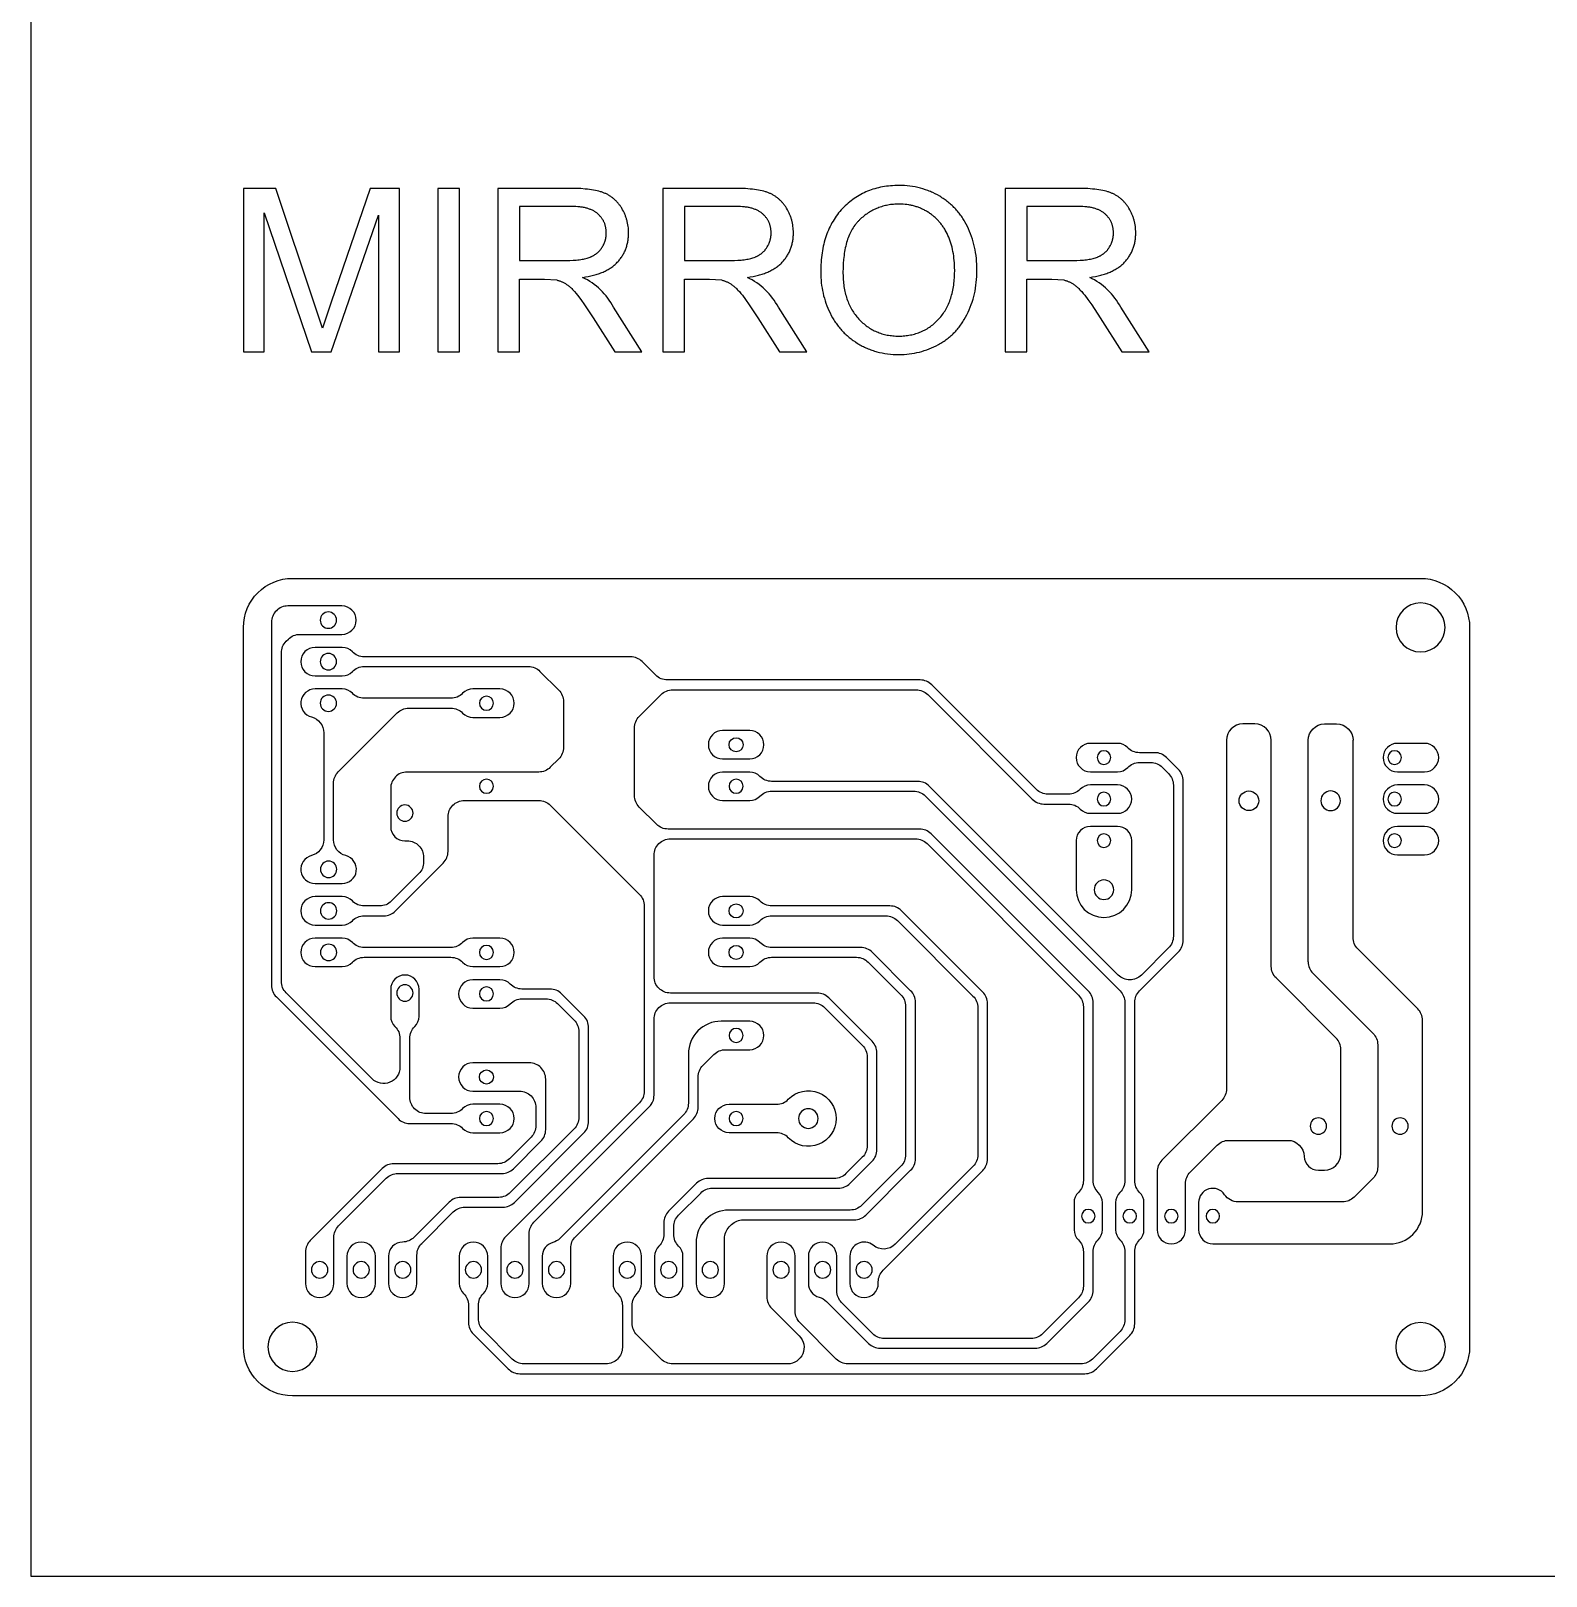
# Model space of a CAD drawing. Extents: x -88 to 248, y 207 to 396.
# Drawn here: x -88 to 4.7, y 207 to 301.5 of the extents above; entities that cross this region are included whole.
import ezdxf

# ---------------------------------------------------------------- set-up
doc = ezdxf.new("R2010")
doc.units = 0
for name, color, linetype in [('DEFAULT', 7, 'CONTINUOUS'), ('PCB$HOLES', 12, 'CONTINUOUS'), ('PCB$TRACES', 41, 'CONTINUOUS')]:
    doc.layers.add(name, color=color, linetype=linetype)

msp = doc.modelspace()

# ---------------------------------------------------------------- linework, layer by layer
at = {"layer": 'DEFAULT'}
for points in [[(-88, 207), (248, 207), (248, 396), (-88, 396)], [(-39.69, 286.743), (-39.688, 286.579), (-39.681, 286.416), (-39.67, 286.255), (-39.654, 286.094), (-39.634, 285.934), (-39.609, 285.776), (-39.58, 285.618), (-39.547, 285.462), (-39.509, 285.306), (-39.466, 285.152), (-39.419, 284.999), (-39.368, 284.846), (-39.312, 284.695), (-39.251, 284.545), (-39.187, 284.396), (-39.117, 284.248), (-39.044, 284.103), (-38.966, 283.961), (-38.925, 283.892), (-38.884, 283.824), (-38.841, 283.756), (-38.797, 283.69), (-38.753, 283.624), (-38.707, 283.56), (-38.66, 283.496), (-38.612, 283.434), (-38.563, 283.372), (-38.513, 283.312), (-38.462, 283.252), (-38.41, 283.193), (-38.357, 283.136), (-38.303, 283.079), (-38.247, 283.023), (-38.191, 282.969), (-38.134, 282.915), (-38.075, 282.862), (-38.016, 282.81), (-37.955, 282.759), (-37.894, 282.709), (-37.831, 282.66), (-37.768, 282.613), (-37.703, 282.566), (-37.57, 282.475), (-37.434, 282.387), (-37.364, 282.345), (-37.293, 282.305), (-37.223, 282.266), (-37.151, 282.228), (-37.079, 282.191), (-37.006, 282.156), (-36.933, 282.122), (-36.859, 282.089), (-36.785, 282.058), (-36.71, 282.028), (-36.634, 281.999), (-36.558, 281.972), (-36.481, 281.946), (-36.404, 281.921), (-36.326, 281.898), (-36.247, 281.876), (-36.168, 281.855), (-36.089, 281.836), (-35.927, 281.802), (-35.764, 281.772), (-35.598, 281.748), (-35.43, 281.73), (-35.259, 281.716), (-35.087, 281.708), (-34.911, 281.706), (-34.749, 281.708), (-34.589, 281.715), (-34.429, 281.727), (-34.271, 281.744), (-34.115, 281.766), (-33.96, 281.792), (-33.806, 281.824), (-33.654, 281.86), (-33.503, 281.901), (-33.353, 281.947), (-33.205, 281.997), (-33.058, 282.053), (-32.913, 282.113), (-32.769, 282.178), (-32.626, 282.248), (-32.485, 282.323), (-32.415, 282.362), (-32.346, 282.402), (-32.278, 282.443), (-32.211, 282.486), (-32.146, 282.53), (-32.081, 282.574), (-32.017, 282.62), (-31.954, 282.667), (-31.892, 282.716), (-31.832, 282.765), (-31.772, 282.816), (-31.713, 282.867), (-31.655, 282.92), (-31.598, 282.974), (-31.543, 283.029), (-31.488, 283.085), (-31.434, 283.143), (-31.381, 283.201), (-31.329, 283.261), (-31.278, 283.321), (-31.229, 283.383), (-31.18, 283.446), (-31.132, 283.511), (-31.085, 283.576), (-31.039, 283.642), (-30.994, 283.71), (-30.951, 283.779), (-30.908, 283.848), (-30.825, 283.992), (-30.746, 284.139), (-30.672, 284.29), (-30.603, 284.444), (-30.538, 284.6), (-30.478, 284.759), (-30.423, 284.92), (-30.373, 285.084), (-30.327, 285.25), (-30.286, 285.419), (-30.25, 285.59), (-30.219, 285.764), (-30.193, 285.94), (-30.171, 286.119), (-30.154, 286.3), (-30.143, 286.484), (-30.135, 286.67), (-30.133, 286.859), (-30.135, 287.045), (-30.142, 287.229), (-30.153, 287.41), (-30.169, 287.589), (-30.19, 287.765), (-30.215, 287.939), (-30.244, 288.111), (-30.279, 288.28), (-30.317, 288.446), (-30.361, 288.61), (-30.408, 288.771), (-30.461, 288.93), (-30.518, 289.087), (-30.579, 289.241), (-30.645, 289.392), (-30.716, 289.541), (-30.791, 289.687), (-30.87, 289.829), (-30.911, 289.898), (-30.953, 289.967), (-30.996, 290.034), (-31.04, 290.1), (-31.085, 290.165), (-31.132, 290.23), (-31.179, 290.293), (-31.227, 290.355), (-31.276, 290.416), (-31.327, 290.476), (-31.378, 290.536), (-31.431, 290.594), (-31.484, 290.651), (-31.539, 290.707), (-31.594, 290.762), (-31.651, 290.816), (-31.708, 290.869), (-31.767, 290.921), (-31.826, 290.972), (-31.887, 291.022), (-31.949, 291.071), (-32.012, 291.119), (-32.075, 291.166), (-32.14, 291.212), (-32.206, 291.257), (-32.273, 291.301), (-32.341, 291.343), (-32.41, 291.385), (-32.55, 291.465), (-32.692, 291.54), (-32.836, 291.61), (-32.909, 291.643), (-32.982, 291.675), (-33.056, 291.705), (-33.131, 291.734), (-33.281, 291.788), (-33.434, 291.837), (-33.589, 291.881), (-33.746, 291.92), (-33.905, 291.954), (-34.066, 291.982), (-34.23, 292.005), (-34.395, 292.023), (-34.563, 292.036), (-34.733, 292.044), (-34.905, 292.047), (-35.036, 292.045), (-35.166, 292.041), (-35.294, 292.034), (-35.421, 292.025), (-35.546, 292.012), (-35.67, 291.997), (-35.792, 291.979), (-35.913, 291.959), (-36.032, 291.935), (-36.149, 291.909), (-36.266, 291.88), (-36.38, 291.849), (-36.493, 291.814), (-36.605, 291.777), (-36.715, 291.737), (-36.823, 291.695), (-36.93, 291.649), (-37.036, 291.601), (-37.14, 291.55), (-37.242, 291.497), (-37.343, 291.44), (-37.443, 291.381), (-37.541, 291.319), (-37.637, 291.255), (-37.732, 291.187), (-37.825, 291.117), (-37.917, 291.044), (-38.008, 290.969), (-38.096, 290.89), (-38.184, 290.809), (-38.27, 290.726), (-38.354, 290.639), (-38.436, 290.55), (-38.516, 290.459), (-38.593, 290.365), (-38.667, 290.27), (-38.739, 290.173), (-38.808, 290.073), (-38.874, 289.971), (-38.938, 289.868), (-39, 289.762), (-39.058, 289.654), (-39.114, 289.543), (-39.168, 289.431), (-39.219, 289.317), (-39.267, 289.2), (-39.313, 289.082), (-39.356, 288.961), (-39.396, 288.838), (-39.434, 288.713), (-39.469, 288.586), (-39.502, 288.457), (-39.532, 288.326), (-39.559, 288.193), (-39.584, 288.057), (-39.606, 287.92), (-39.626, 287.78), (-39.643, 287.638), (-39.657, 287.494), (-39.669, 287.348), (-39.678, 287.2), (-39.685, 287.05)], [(-70.644, 284.794), (-73.01, 291.869), (-75, 291.869), (-75, 281.876), (-73.725, 281.876), (-73.725, 290.383), (-70.835, 281.876), (-69.642, 281.876), (-66.738, 290.24), (-66.738, 281.876), (-65.464, 281.876), (-65.464, 291.869), (-67.243, 291.869), (-69.635, 284.916), (-70.167, 283.314)], [(-63.105, 281.876), (-61.783, 281.876), (-61.783, 291.869), (-63.105, 291.869)], [(-55.266, 287.459), (-55.045, 287.462), (-54.837, 287.471), (-54.641, 287.485), (-54.548, 287.495), (-54.458, 287.506), (-54.371, 287.518), (-54.287, 287.532), (-54.206, 287.548), (-54.128, 287.564), (-54.054, 287.583), (-53.982, 287.602), (-53.913, 287.624), (-53.848, 287.646), (-53.785, 287.671), (-53.754, 287.684), (-53.724, 287.697), (-53.694, 287.71), (-53.665, 287.725), (-53.636, 287.739), (-53.608, 287.754), (-53.58, 287.77), (-53.552, 287.786), (-53.526, 287.802), (-53.499, 287.819), (-53.473, 287.836), (-53.448, 287.853), (-53.423, 287.872), (-53.398, 287.89), (-53.374, 287.909), (-53.35, 287.928), (-53.327, 287.948), (-53.305, 287.969), (-53.283, 287.989), (-53.261, 288.01), (-53.24, 288.032), (-53.219, 288.054), (-53.199, 288.077), (-53.179, 288.1), (-53.16, 288.123), (-53.141, 288.147), (-53.123, 288.171), (-53.105, 288.196), (-53.088, 288.221), (-53.071, 288.246), (-53.039, 288.298), (-53.009, 288.35), (-52.994, 288.377), (-52.981, 288.403), (-52.967, 288.43), (-52.955, 288.457), (-52.942, 288.484), (-52.931, 288.511), (-52.92, 288.538), (-52.909, 288.566), (-52.899, 288.593), (-52.889, 288.621), (-52.88, 288.649), (-52.872, 288.677), (-52.863, 288.705), (-52.856, 288.733), (-52.849, 288.761), (-52.842, 288.79), (-52.836, 288.818), (-52.831, 288.847), (-52.826, 288.876), (-52.822, 288.905), (-52.818, 288.934), (-52.814, 288.964), (-52.812, 288.993), (-52.809, 289.023), (-52.807, 289.053), (-52.806, 289.082), (-52.805, 289.143), (-52.806, 289.187), (-52.807, 289.23), (-52.81, 289.273), (-52.813, 289.316), (-52.818, 289.358), (-52.823, 289.4), (-52.83, 289.441), (-52.837, 289.481), (-52.846, 289.521), (-52.855, 289.561), (-52.866, 289.6), (-52.877, 289.639), (-52.89, 289.677), (-52.904, 289.715), (-52.918, 289.752), (-52.934, 289.789), (-52.95, 289.825), (-52.968, 289.86), (-52.986, 289.896), (-53.006, 289.93), (-53.027, 289.965), (-53.048, 289.998), (-53.071, 290.031), (-53.095, 290.064), (-53.119, 290.096), (-53.145, 290.128), (-53.171, 290.159), (-53.199, 290.19), (-53.228, 290.22), (-53.257, 290.25), (-53.288, 290.28), (-53.32, 290.308), (-53.352, 290.336), (-53.386, 290.364), (-53.421, 290.39), (-53.458, 290.415), (-53.495, 290.44), (-53.534, 290.464), (-53.573, 290.486), (-53.614, 290.508), (-53.656, 290.529), (-53.7, 290.549), (-53.744, 290.568), (-53.79, 290.587), (-53.836, 290.604), (-53.884, 290.621), (-53.933, 290.636), (-53.983, 290.651), (-54.035, 290.665), (-54.087, 290.678), (-54.141, 290.69), (-54.196, 290.701), (-54.252, 290.711), (-54.309, 290.72), (-54.368, 290.729), (-54.427, 290.736), (-54.55, 290.749), (-54.677, 290.758), (-54.809, 290.763), (-54.945, 290.765), (-58.108, 290.765), (-58.108, 287.459)], [(-45.184, 287.459), (-44.964, 287.462), (-44.755, 287.471), (-44.56, 287.485), (-44.466, 287.495), (-44.376, 287.506), (-44.289, 287.518), (-44.205, 287.532), (-44.124, 287.548), (-44.047, 287.564), (-43.972, 287.583), (-43.9, 287.602), (-43.832, 287.624), (-43.766, 287.646), (-43.703, 287.671), (-43.672, 287.684), (-43.642, 287.697), (-43.612, 287.71), (-43.583, 287.725), (-43.554, 287.739), (-43.526, 287.754), (-43.498, 287.77), (-43.471, 287.786), (-43.444, 287.802), (-43.417, 287.819), (-43.391, 287.836), (-43.366, 287.853), (-43.341, 287.872), (-43.316, 287.89), (-43.292, 287.909), (-43.269, 287.928), (-43.246, 287.948), (-43.223, 287.969), (-43.201, 287.989), (-43.179, 288.01), (-43.158, 288.032), (-43.137, 288.054), (-43.117, 288.077), (-43.097, 288.1), (-43.078, 288.123), (-43.059, 288.147), (-43.041, 288.171), (-43.023, 288.196), (-43.006, 288.221), (-42.989, 288.246), (-42.957, 288.298), (-42.927, 288.35), (-42.913, 288.377), (-42.899, 288.403), (-42.886, 288.43), (-42.873, 288.457), (-42.861, 288.484), (-42.849, 288.511), (-42.838, 288.538), (-42.827, 288.566), (-42.817, 288.593), (-42.807, 288.621), (-42.798, 288.649), (-42.79, 288.677), (-42.782, 288.705), (-42.774, 288.733), (-42.767, 288.761), (-42.761, 288.79), (-42.755, 288.818), (-42.749, 288.847), (-42.744, 288.876), (-42.74, 288.905), (-42.736, 288.934), (-42.733, 288.964), (-42.73, 288.993), (-42.727, 289.023), (-42.726, 289.053), (-42.724, 289.082), (-42.723, 289.143), (-42.724, 289.187), (-42.725, 289.23), (-42.728, 289.273), (-42.731, 289.316), (-42.736, 289.358), (-42.741, 289.4), (-42.748, 289.441), (-42.755, 289.481), (-42.764, 289.521), (-42.774, 289.561), (-42.784, 289.6), (-42.796, 289.639), (-42.808, 289.677), (-42.822, 289.715), (-42.836, 289.752), (-42.852, 289.789), (-42.868, 289.825), (-42.886, 289.86), (-42.905, 289.896), (-42.924, 289.93), (-42.945, 289.965), (-42.966, 289.998), (-42.989, 290.031), (-43.013, 290.064), (-43.037, 290.096), (-43.063, 290.128), (-43.09, 290.159), (-43.117, 290.19), (-43.146, 290.22), (-43.176, 290.25), (-43.206, 290.28), (-43.238, 290.308), (-43.271, 290.336), (-43.305, 290.364), (-43.34, 290.39), (-43.376, 290.415), (-43.413, 290.44), (-43.452, 290.464), (-43.492, 290.486), (-43.533, 290.508), (-43.575, 290.529), (-43.618, 290.549), (-43.662, 290.568), (-43.708, 290.587), (-43.754, 290.604), (-43.802, 290.621), (-43.851, 290.636), (-43.902, 290.651), (-43.953, 290.665), (-44.006, 290.678), (-44.059, 290.69), (-44.114, 290.701), (-44.17, 290.711), (-44.227, 290.72), (-44.286, 290.729), (-44.345, 290.736), (-44.468, 290.749), (-44.595, 290.758), (-44.727, 290.763), (-44.864, 290.765), (-48.027, 290.765), (-48.027, 287.459)], [(-38.327, 286.723), (-38.323, 286.5), (-38.318, 286.391), (-38.311, 286.283), (-38.303, 286.177), (-38.292, 286.072), (-38.28, 285.969), (-38.266, 285.867), (-38.25, 285.767), (-38.232, 285.669), (-38.212, 285.571), (-38.19, 285.476), (-38.166, 285.382), (-38.141, 285.289), (-38.113, 285.198), (-38.084, 285.108), (-38.052, 285.02), (-38.019, 284.933), (-37.984, 284.848), (-37.947, 284.764), (-37.908, 284.682), (-37.867, 284.601), (-37.825, 284.522), (-37.78, 284.445), (-37.734, 284.368), (-37.685, 284.294), (-37.635, 284.22), (-37.583, 284.149), (-37.529, 284.078), (-37.473, 284.01), (-37.415, 283.943), (-37.355, 283.877), (-37.294, 283.813), (-37.232, 283.751), (-37.169, 283.691), (-37.105, 283.633), (-37.04, 283.577), (-36.974, 283.524), (-36.907, 283.472), (-36.839, 283.422), (-36.77, 283.374), (-36.7, 283.329), (-36.629, 283.285), (-36.557, 283.243), (-36.484, 283.204), (-36.411, 283.166), (-36.336, 283.131), (-36.26, 283.097), (-36.184, 283.066), (-36.106, 283.036), (-36.027, 283.009), (-35.948, 282.983), (-35.867, 282.96), (-35.786, 282.939), (-35.703, 282.92), (-35.62, 282.902), (-35.536, 282.887), (-35.45, 282.874), (-35.364, 282.863), (-35.277, 282.854), (-35.189, 282.846), (-35.099, 282.841), (-35.009, 282.838), (-34.918, 282.837), (-34.825, 282.838), (-34.734, 282.841), (-34.643, 282.846), (-34.553, 282.854), (-34.465, 282.863), (-34.377, 282.874), (-34.29, 282.888), (-34.205, 282.903), (-34.12, 282.92), (-34.037, 282.94), (-33.954, 282.961), (-33.873, 282.985), (-33.792, 283.011), (-33.713, 283.038), (-33.635, 283.068), (-33.557, 283.1), (-33.481, 283.134), (-33.406, 283.169), (-33.332, 283.207), (-33.259, 283.247), (-33.186, 283.289), (-33.115, 283.333), (-33.045, 283.38), (-32.976, 283.428), (-32.908, 283.478), (-32.841, 283.53), (-32.775, 283.585), (-32.71, 283.641), (-32.646, 283.699), (-32.583, 283.76), (-32.522, 283.822), (-32.461, 283.887), (-32.401, 283.954), (-32.344, 284.022), (-32.288, 284.092), (-32.235, 284.163), (-32.183, 284.237), (-32.133, 284.312), (-32.085, 284.388), (-32.039, 284.467), (-31.995, 284.547), (-31.952, 284.629), (-31.912, 284.713), (-31.873, 284.798), (-31.836, 284.885), (-31.801, 284.974), (-31.768, 285.064), (-31.737, 285.157), (-31.708, 285.251), (-31.681, 285.346), (-31.655, 285.444), (-31.632, 285.543), (-31.61, 285.644), (-31.59, 285.746), (-31.573, 285.85), (-31.557, 285.956), (-31.542, 286.064), (-31.53, 286.173), (-31.52, 286.285), (-31.511, 286.397), (-31.5, 286.628), (-31.496, 286.866), (-31.498, 287.017), (-31.503, 287.166), (-31.511, 287.313), (-31.522, 287.457), (-31.537, 287.598), (-31.554, 287.737), (-31.575, 287.874), (-31.599, 288.009), (-31.627, 288.14), (-31.657, 288.27), (-31.691, 288.397), (-31.728, 288.522), (-31.769, 288.644), (-31.812, 288.764), (-31.859, 288.881), (-31.909, 288.996), (-31.962, 289.108), (-32.018, 289.217), (-32.077, 289.323), (-32.107, 289.375), (-32.139, 289.426), (-32.171, 289.476), (-32.204, 289.525), (-32.237, 289.573), (-32.272, 289.621), (-32.307, 289.668), (-32.343, 289.714), (-32.379, 289.759), (-32.416, 289.804), (-32.455, 289.848), (-32.493, 289.89), (-32.533, 289.933), (-32.573, 289.974), (-32.614, 290.014), (-32.656, 290.054), (-32.699, 290.093), (-32.742, 290.131), (-32.786, 290.168), (-32.831, 290.205), (-32.876, 290.241), (-32.923, 290.275), (-32.97, 290.31), (-33.017, 290.343), (-33.066, 290.375), (-33.115, 290.407), (-33.165, 290.438), (-33.215, 290.468), (-33.266, 290.497), (-33.317, 290.525), (-33.368, 290.551), (-33.42, 290.577), (-33.472, 290.602), (-33.524, 290.626), (-33.577, 290.649), (-33.631, 290.671), (-33.684, 290.692), (-33.738, 290.712), (-33.793, 290.732), (-33.847, 290.75), (-33.902, 290.767), (-33.958, 290.783), (-34.014, 290.798), (-34.07, 290.812), (-34.127, 290.825), (-34.184, 290.838), (-34.241, 290.849), (-34.299, 290.859), (-34.416, 290.877), (-34.534, 290.891), (-34.654, 290.9), (-34.775, 290.906), (-34.898, 290.908), (-34.985, 290.907), (-35.072, 290.904), (-35.158, 290.9), (-35.243, 290.893), (-35.327, 290.885), (-35.411, 290.874), (-35.493, 290.862), (-35.575, 290.848), (-35.657, 290.832), (-35.737, 290.814), (-35.817, 290.794), (-35.896, 290.773), (-35.974, 290.749), (-36.051, 290.724), (-36.128, 290.696), (-36.204, 290.667), (-36.279, 290.636), (-36.353, 290.603), (-36.427, 290.568), (-36.5, 290.531), (-36.572, 290.493), (-36.643, 290.452), (-36.714, 290.41), (-36.784, 290.366), (-36.853, 290.319), (-36.921, 290.271), (-36.988, 290.221), (-37.055, 290.17), (-37.121, 290.116), (-37.186, 290.06), (-37.251, 290.003), (-37.314, 289.944), (-37.346, 289.913), (-37.377, 289.882), (-37.407, 289.85), (-37.437, 289.818), (-37.466, 289.785), (-37.495, 289.751), (-37.524, 289.717), (-37.551, 289.682), (-37.606, 289.611), (-37.658, 289.536), (-37.709, 289.46), (-37.757, 289.381), (-37.804, 289.299), (-37.848, 289.215), (-37.891, 289.128), (-37.931, 289.039), (-37.97, 288.947), (-38.006, 288.852), (-38.041, 288.756), (-38.073, 288.656), (-38.104, 288.554), (-38.133, 288.45), (-38.159, 288.343), (-38.184, 288.233), (-38.207, 288.121), (-38.228, 288.007), (-38.246, 287.89), (-38.263, 287.77), (-38.278, 287.648), (-38.291, 287.523), (-38.311, 287.267), (-38.323, 287)], [(-24.243, 287.459), (-24.023, 287.462), (-23.815, 287.471), (-23.619, 287.485), (-23.526, 287.495), (-23.436, 287.506), (-23.349, 287.518), (-23.265, 287.532), (-23.184, 287.548), (-23.106, 287.564), (-23.031, 287.583), (-22.959, 287.602), (-22.891, 287.624), (-22.825, 287.646), (-22.763, 287.671), (-22.732, 287.684), (-22.702, 287.697), (-22.672, 287.71), (-22.642, 287.725), (-22.614, 287.739), (-22.585, 287.754), (-22.557, 287.77), (-22.53, 287.786), (-22.503, 287.802), (-22.477, 287.819), (-22.451, 287.836), (-22.425, 287.853), (-22.4, 287.872), (-22.376, 287.89), (-22.352, 287.909), (-22.328, 287.928), (-22.305, 287.948), (-22.282, 287.969), (-22.26, 287.989), (-22.239, 288.01), (-22.217, 288.032), (-22.197, 288.054), (-22.176, 288.077), (-22.157, 288.1), (-22.137, 288.123), (-22.119, 288.147), (-22.1, 288.171), (-22.083, 288.196), (-22.065, 288.221), (-22.048, 288.246), (-22.016, 288.298), (-21.986, 288.35), (-21.972, 288.377), (-21.958, 288.403), (-21.945, 288.43), (-21.932, 288.457), (-21.92, 288.484), (-21.908, 288.511), (-21.897, 288.538), (-21.886, 288.566), (-21.876, 288.593), (-21.867, 288.621), (-21.858, 288.649), (-21.849, 288.677), (-21.841, 288.705), (-21.833, 288.733), (-21.826, 288.761), (-21.82, 288.79), (-21.814, 288.818), (-21.809, 288.847), (-21.804, 288.876), (-21.799, 288.905), (-21.795, 288.934), (-21.792, 288.964), (-21.789, 288.993), (-21.787, 289.023), (-21.785, 289.053), (-21.784, 289.082), (-21.783, 289.143), (-21.783, 289.187), (-21.785, 289.23), (-21.787, 289.273), (-21.791, 289.316), (-21.795, 289.358), (-21.801, 289.4), (-21.807, 289.441), (-21.815, 289.481), (-21.823, 289.521), (-21.833, 289.561), (-21.843, 289.6), (-21.855, 289.639), (-21.867, 289.677), (-21.881, 289.715), (-21.896, 289.752), (-21.911, 289.789), (-21.928, 289.825), (-21.945, 289.86), (-21.964, 289.896), (-21.984, 289.93), (-22.004, 289.965), (-22.026, 289.998), (-22.048, 290.031), (-22.072, 290.064), (-22.097, 290.096), (-22.122, 290.128), (-22.149, 290.159), (-22.177, 290.19), (-22.205, 290.22), (-22.235, 290.25), (-22.266, 290.28), (-22.297, 290.308), (-22.33, 290.336), (-22.364, 290.364), (-22.399, 290.39), (-22.435, 290.415), (-22.473, 290.44), (-22.511, 290.464), (-22.551, 290.486), (-22.592, 290.508), (-22.634, 290.529), (-22.677, 290.549), (-22.722, 290.568), (-22.767, 290.587), (-22.814, 290.604), (-22.862, 290.621), (-22.911, 290.636), (-22.961, 290.651), (-23.012, 290.665), (-23.065, 290.678), (-23.119, 290.69), (-23.174, 290.701), (-23.23, 290.711), (-23.287, 290.72), (-23.345, 290.729), (-23.405, 290.736), (-23.527, 290.749), (-23.655, 290.758), (-23.786, 290.763), (-23.923, 290.765), (-27.086, 290.765), (-27.086, 287.459)]]:
    msp.add_lwpolyline(points, close=True, dxfattribs=at)
for points in [[(-55, 291.869), (-59.431, 291.869), (-59.431, 281.876), (-58.108, 281.876), (-58.108, 286.314), (-56.575, 286.314), (-55.838, 286.266), (-55.8, 286.256), (-55.762, 286.245), (-55.724, 286.234), (-55.686, 286.221), (-55.648, 286.208), (-55.61, 286.194), (-55.572, 286.178), (-55.534, 286.162), (-55.497, 286.145), (-55.459, 286.127), (-55.421, 286.108), (-55.384, 286.088), (-55.347, 286.068), (-55.309, 286.046), (-55.272, 286.024), (-55.235, 286), (-55.198, 285.975), (-55.16, 285.948), (-55.121, 285.919), (-55.082, 285.887), (-55.042, 285.853), (-55.002, 285.817), (-54.961, 285.778), (-54.919, 285.738), (-54.877, 285.695), (-54.834, 285.65), (-54.746, 285.553), (-54.656, 285.447), (-54.564, 285.332), (-54.363, 285.067), (-54.138, 284.749), (-53.609, 283.955), (-52.287, 281.876), (-50.624, 281.876), (-52.362, 284.596, 0.162808), (-54.257, 286.423), (-54.08, 286.45), (-53.909, 286.481), (-53.744, 286.516), (-53.585, 286.555), (-53.507, 286.576), (-53.431, 286.598), (-53.357, 286.622), (-53.284, 286.646), (-53.212, 286.671), (-53.142, 286.698), (-53.073, 286.725), (-53.006, 286.753), (-52.94, 286.783), (-52.876, 286.813), (-52.813, 286.845), (-52.752, 286.878), (-52.692, 286.911), (-52.634, 286.946), (-52.577, 286.982), (-52.521, 287.018), (-52.467, 287.056), (-52.415, 287.095), (-52.364, 287.135), (-52.314, 287.176), (-52.266, 287.218), (-52.219, 287.261), (-52.174, 287.305), (-52.13, 287.35), (-52.088, 287.396), (-52.047, 287.442), (-52.007, 287.49), (-51.969, 287.537), (-51.932, 287.586), (-51.896, 287.635), (-51.862, 287.685), (-51.829, 287.735), (-51.797, 287.787), (-51.767, 287.838), (-51.738, 287.891), (-51.711, 287.944), (-51.684, 287.998), (-51.66, 288.052), (-51.636, 288.107), (-51.614, 288.163), (-51.593, 288.219), (-51.573, 288.276), (-51.555, 288.334), (-51.539, 288.392), (-51.523, 288.451), (-51.509, 288.511), (-51.496, 288.571), (-51.485, 288.632), (-51.475, 288.693), (-51.466, 288.756), (-51.459, 288.819), (-51.452, 288.882), (-51.448, 288.946), (-51.444, 289.011), (-51.442, 289.077), (-51.442, 289.143), (-51.443, 289.245), (-51.448, 289.347), (-51.456, 289.447), (-51.468, 289.546), (-51.482, 289.644), (-51.5, 289.741), (-51.521, 289.837), (-51.533, 289.884), (-51.546, 289.932), (-51.559, 289.979), (-51.573, 290.025), (-51.588, 290.072), (-51.604, 290.118), (-51.621, 290.164), (-51.638, 290.209), (-51.657, 290.254), (-51.676, 290.299), (-51.696, 290.344), (-51.716, 290.388), (-51.76, 290.476), (-51.807, 290.563), (-51.858, 290.649), (-51.884, 290.691), (-51.911, 290.733), (-51.938, 290.773), (-51.966, 290.813), (-51.994, 290.852), (-52.023, 290.89), (-52.053, 290.928), (-52.083, 290.964), (-52.114, 291), (-52.145, 291.035), (-52.176, 291.069), (-52.209, 291.102), (-52.242, 291.135), (-52.275, 291.167), (-52.309, 291.198), (-52.343, 291.228), (-52.378, 291.257), (-52.414, 291.286), (-52.45, 291.313), (-52.486, 291.34), (-52.524, 291.366), (-52.561, 291.391), (-52.6, 291.416), (-52.638, 291.44), (-52.678, 291.463), (-52.718, 291.485), (-52.758, 291.506), (-52.799, 291.526), (-52.841, 291.546), (-52.883, 291.565), (-52.925, 291.583), (-52.969, 291.6), (-53.013, 291.617), (-53.058, 291.633), (-53.105, 291.648), (-53.152, 291.663), (-53.252, 291.692), (-53.356, 291.718), (-53.466, 291.742), (-53.58, 291.764), (-53.7, 291.784), (-53.824, 291.802), (-53.954, 291.818), (-54.088, 291.831), (-54.372, 291.852), (-54.676, 291.865)], [(-44.918, 291.869), (-49.349, 291.869), (-49.349, 281.876), (-48.027, 281.876), (-48.027, 286.314), (-46.493, 286.314), (-45.757, 286.266), (-45.718, 286.256), (-45.68, 286.245), (-45.642, 286.234), (-45.604, 286.221), (-45.566, 286.208), (-45.528, 286.194), (-45.49, 286.178), (-45.452, 286.162), (-45.415, 286.145), (-45.377, 286.127), (-45.34, 286.108), (-45.302, 286.088), (-45.265, 286.068), (-45.228, 286.046), (-45.19, 286.024), (-45.153, 286), (-45.116, 285.975), (-45.078, 285.948), (-45.039, 285.919), (-45, 285.887), (-44.96, 285.853), (-44.92, 285.817), (-44.879, 285.778), (-44.837, 285.738), (-44.795, 285.695), (-44.752, 285.65), (-44.664, 285.553), (-44.574, 285.447), (-44.482, 285.332), (-44.282, 285.067), (-44.056, 284.749), (-43.528, 283.955), (-42.205, 281.876), (-40.542, 281.876), (-42.28, 284.596, 0.162808), (-44.175, 286.423), (-43.998, 286.45), (-43.827, 286.481), (-43.662, 286.516), (-43.503, 286.555), (-43.425, 286.576), (-43.349, 286.598), (-43.275, 286.622), (-43.202, 286.646), (-43.13, 286.671), (-43.06, 286.698), (-42.992, 286.725), (-42.924, 286.753), (-42.859, 286.783), (-42.794, 286.813), (-42.732, 286.845), (-42.67, 286.878), (-42.61, 286.911), (-42.552, 286.946), (-42.495, 286.982), (-42.44, 287.018), (-42.385, 287.056), (-42.333, 287.095), (-42.282, 287.135), (-42.232, 287.176), (-42.184, 287.218), (-42.137, 287.261), (-42.092, 287.305), (-42.048, 287.35), (-42.006, 287.396), (-41.965, 287.442), (-41.925, 287.49), (-41.887, 287.537), (-41.85, 287.586), (-41.814, 287.635), (-41.78, 287.685), (-41.747, 287.735), (-41.716, 287.787), (-41.685, 287.838), (-41.656, 287.891), (-41.629, 287.944), (-41.603, 287.998), (-41.578, 288.052), (-41.554, 288.107), (-41.532, 288.163), (-41.511, 288.219), (-41.492, 288.276), (-41.474, 288.334), (-41.457, 288.392), (-41.441, 288.451), (-41.427, 288.511), (-41.414, 288.571), (-41.403, 288.632), (-41.393, 288.693), (-41.384, 288.756), (-41.377, 288.819), (-41.371, 288.882), (-41.366, 288.946), (-41.363, 289.011), (-41.361, 289.077), (-41.36, 289.143), (-41.362, 289.245), (-41.366, 289.347), (-41.375, 289.447), (-41.386, 289.546), (-41.401, 289.644), (-41.418, 289.741), (-41.44, 289.837), (-41.451, 289.884), (-41.464, 289.932), (-41.477, 289.979), (-41.491, 290.025), (-41.507, 290.072), (-41.522, 290.118), (-41.539, 290.164), (-41.556, 290.209), (-41.575, 290.254), (-41.594, 290.299), (-41.614, 290.344), (-41.634, 290.388), (-41.678, 290.476), (-41.725, 290.563), (-41.776, 290.649), (-41.802, 290.691), (-41.829, 290.733), (-41.856, 290.773), (-41.884, 290.813), (-41.912, 290.852), (-41.941, 290.89), (-41.971, 290.928), (-42.001, 290.964), (-42.032, 291), (-42.063, 291.035), (-42.095, 291.069), (-42.127, 291.102), (-42.16, 291.135), (-42.193, 291.167), (-42.227, 291.198), (-42.261, 291.228), (-42.296, 291.257), (-42.332, 291.286), (-42.368, 291.313), (-42.405, 291.34), (-42.442, 291.366), (-42.48, 291.391), (-42.518, 291.416), (-42.557, 291.44), (-42.596, 291.463), (-42.636, 291.485), (-42.676, 291.506), (-42.717, 291.526), (-42.759, 291.546), (-42.801, 291.565), (-42.844, 291.583), (-42.887, 291.6), (-42.931, 291.617), (-42.976, 291.633), (-43.023, 291.648), (-43.071, 291.663), (-43.17, 291.692), (-43.275, 291.718), (-43.384, 291.742), (-43.498, 291.764), (-43.618, 291.784), (-43.742, 291.802), (-43.872, 291.818), (-44.006, 291.831), (-44.29, 291.852), (-44.594, 291.865)], [(-23.978, 291.869), (-28.408, 291.869), (-28.408, 281.876), (-27.086, 281.876), (-27.086, 286.314), (-25.552, 286.314), (-24.816, 286.266), (-24.778, 286.256), (-24.739, 286.245), (-24.701, 286.234), (-24.663, 286.221), (-24.625, 286.208), (-24.587, 286.194), (-24.55, 286.178), (-24.512, 286.162), (-24.474, 286.145), (-24.437, 286.127), (-24.399, 286.108), (-24.362, 286.088), (-24.324, 286.068), (-24.287, 286.046), (-24.25, 286.024), (-24.213, 286), (-24.175, 285.975), (-24.137, 285.948), (-24.099, 285.919), (-24.06, 285.887), (-24.02, 285.853), (-23.979, 285.817), (-23.938, 285.778), (-23.897, 285.738), (-23.854, 285.695), (-23.811, 285.65), (-23.724, 285.553), (-23.634, 285.447), (-23.541, 285.332), (-23.341, 285.067), (-23.115, 284.749), (-22.587, 283.955), (-21.264, 281.876), (-19.601, 281.876), (-21.339, 284.596, 0.162808), (-23.234, 286.423), (-23.058, 286.45), (-22.887, 286.481), (-22.721, 286.516), (-22.562, 286.555), (-22.485, 286.576), (-22.409, 286.598), (-22.334, 286.622), (-22.261, 286.646), (-22.19, 286.671), (-22.119, 286.698), (-22.051, 286.725), (-21.984, 286.753), (-21.918, 286.783), (-21.854, 286.813), (-21.791, 286.845), (-21.73, 286.878), (-21.67, 286.911), (-21.611, 286.946), (-21.554, 286.982), (-21.499, 287.018), (-21.445, 287.056), (-21.392, 287.095), (-21.341, 287.135), (-21.292, 287.176), (-21.243, 287.218), (-21.197, 287.261), (-21.151, 287.305), (-21.108, 287.35), (-21.065, 287.396), (-21.024, 287.442), (-20.985, 287.49), (-20.946, 287.537), (-20.909, 287.586), (-20.874, 287.635), (-20.839, 287.685), (-20.806, 287.735), (-20.775, 287.787), (-20.745, 287.838), (-20.716, 287.891), (-20.688, 287.944), (-20.662, 287.998), (-20.637, 288.052), (-20.614, 288.107), (-20.591, 288.163), (-20.571, 288.219), (-20.551, 288.276), (-20.533, 288.334), (-20.516, 288.392), (-20.501, 288.451), (-20.486, 288.511), (-20.474, 288.571), (-20.462, 288.632), (-20.452, 288.693), (-20.443, 288.756), (-20.436, 288.819), (-20.43, 288.882), (-20.425, 288.946), (-20.422, 289.011), (-20.42, 289.077), (-20.419, 289.143), (-20.421, 289.245), (-20.426, 289.347), (-20.434, 289.447), (-20.445, 289.546), (-20.46, 289.644), (-20.478, 289.741), (-20.499, 289.837), (-20.511, 289.884), (-20.523, 289.932), (-20.537, 289.979), (-20.551, 290.025), (-20.566, 290.072), (-20.582, 290.118), (-20.598, 290.164), (-20.616, 290.209), (-20.634, 290.254), (-20.653, 290.299), (-20.673, 290.344), (-20.694, 290.388), (-20.738, 290.476), (-20.785, 290.563), (-20.835, 290.649), (-20.861, 290.691), (-20.888, 290.733), (-20.915, 290.773), (-20.943, 290.813), (-20.972, 290.852), (-21.001, 290.89), (-21.03, 290.928), (-21.06, 290.964), (-21.091, 291), (-21.122, 291.035), (-21.154, 291.069), (-21.186, 291.102), (-21.219, 291.135), (-21.252, 291.167), (-21.286, 291.198), (-21.321, 291.228), (-21.356, 291.257), (-21.391, 291.286), (-21.427, 291.313), (-21.464, 291.34), (-21.501, 291.366), (-21.539, 291.391), (-21.577, 291.416), (-21.616, 291.44), (-21.655, 291.463), (-21.695, 291.485), (-21.736, 291.506), (-21.777, 291.526), (-21.818, 291.546), (-21.86, 291.565), (-21.903, 291.583), (-21.946, 291.6), (-21.99, 291.617), (-22.036, 291.633), (-22.082, 291.648), (-22.13, 291.663), (-22.229, 291.692), (-22.334, 291.718), (-22.443, 291.742), (-22.558, 291.764), (-22.677, 291.784), (-22.802, 291.802), (-22.931, 291.818), (-23.066, 291.831), (-23.35, 291.852), (-23.654, 291.865)]]:
    msp.add_lwpolyline(points, format="xyb", close=True, dxfattribs=at)
at = {"layer": 'PCB$HOLES'}
msp.add_lwpolyline([(-3, 218.02), (-72, 218.02, -0.414214), (-75, 221.02), (-75, 265.02, -0.414214), (-72, 268.02), (-3, 268.02, -0.414214), (0, 265.02), (0, 221.02, -0.414214)], format="xyb", close=True, dxfattribs=at)
at = {"layer": 'PCB$HOLES', "extrusion": (0, 0, -1)}
for centre, radius in [((3, 265.02), 1.5), ((69.804, 265.464), 0.5), ((69.804, 262.924), 0.5), ((69.804, 260.384), 0.5), ((60.137, 260.384), 0.43), ((22.365, 257.058), 0.415), ((4.585, 257.058), 0.415), ((60.137, 255.304), 0.43), ((44.863, 255.304), 0.43), ((22.365, 254.518), 0.415), ((4.585, 254.518), 0.415), ((65.125, 253.661), 0.5), ((22.365, 251.978), 0.415), ((4.585, 251.978), 0.415), ((69.79, 250.224), 0.5), ((22.365, 248.977), 0.6), ((69.79, 247.684), 0.5), ((69.79, 245.144), 0.5), ((60.137, 245.144), 0.43), ((65.125, 242.661), 0.5), ((60.137, 242.604), 0.43), ((44.863, 240.064), 0.43), ((60.137, 234.984), 0.43), ((44.863, 234.984), 0.43), ((40.448, 234.984), 0.6), ((9.25, 234.52), 0.5), ((4.25, 234.52), 0.5), ((23.325, 229.014), 0.415), ((20.785, 229.014), 0.415), ((18.245, 229.014), 0.415), ((15.705, 229.014), 0.415), ((70.337, 225.73), 0.5), ((67.797, 225.73), 0.5), ((65.257, 225.73), 0.5), ((60.93, 225.73), 0.5), ((58.39, 225.73), 0.5), ((55.85, 225.73), 0.5), ((51.523, 225.73), 0.5), ((48.983, 225.73), 0.5), ((46.443, 225.73), 0.5), ((42.116, 225.73), 0.5), ((39.576, 225.73), 0.5), ((37.036, 225.73), 0.5), ((72, 221.02), 1.5)]:
    msp.add_circle(centre, radius, dxfattribs=at)
at = {"layer": 'PCB$HOLES'}
for centre, radius in [((-44.863, 257.844), 0.43), ((-44.863, 247.684), 0.43), ((-44.863, 245.144), 0.43), ((-60.137, 237.524), 0.43), ((-3, 221.02), 1.5)]:
    msp.add_circle(centre, radius, dxfattribs=at)
at = {"layer": 'PCB$TRACES'}
for p, q in [((-8.869, 259.114), (-8.131, 259.114)), ((-9.87, 244.567), (-9.869, 258.114)), ((-9.077, 243.36), (-9.577, 243.86)), ((-49.407, 219.379), (-38.57, 219.379))]:
    msp.add_line(p, q, dxfattribs=at)
for points in [[(-73.279, 265.333), (-73.279, 243.127, 0.198912), (-72.986, 242.42), (-65.543, 234.977, 0.198912), (-64.836, 234.684), (-62.31, 234.684, -0.203124), (-61.591, 234.379, 0.203124), (-60.967, 234.115), (-59.307, 234.115, 1), (-59.307, 235.853), (-60.967, 235.853, 0.203124), (-61.591, 235.588, -0.203124), (-62.31, 235.284), (-63.825, 235.284, -0.414214), (-64.825, 236.284), (-64.825, 239.888, -0.203124), (-64.521, 240.607, 0.203124), (-64.256, 241.231), (-64.256, 242.891, 1), (-65.994, 242.891), (-65.994, 241.231, 0.203124), (-65.73, 240.607, -0.203124), (-65.425, 239.888), (-65.425, 238.122, -0.668179), (-67.133, 237.415), (-72.386, 242.669, -0.198912), (-72.679, 243.376), (-72.679, 263.46, -0.198912), (-72.386, 264.168), (-72.252, 264.302, -0.198912), (-71.545, 264.595), (-68.974, 264.595, 1), (-68.974, 266.333), (-72.279, 266.333, 0.414214)], [(-64.271, 249.959), (-65.954, 248.277, -0.198912), (-66.661, 247.984), (-67.617, 247.984, -0.207618), (-68.336, 248.288, 0.203124), (-68.96, 248.553), (-70.62, 248.553, 1), (-70.62, 246.815), (-68.96, 246.815, 0.198636), (-68.336, 247.079, -0.203124), (-67.617, 247.384), (-66.412, 247.384, 0.198912), (-65.705, 247.677), (-62.779, 250.603, 0.198912), (-62.486, 251.31), (-62.486, 253.435, -0.414214), (-61.486, 254.435), (-56.936, 254.435, -0.198912), (-56.229, 254.142), (-50.776, 248.689, -0.198912), (-50.483, 247.982), (-50.483, 236.654, -0.198912), (-50.776, 235.947), (-58.966, 227.756, 0.198912), (-59.259, 227.049), (-59.259, 224.9, 1), (-57.521, 224.9), (-57.521, 227.939, -0.198912), (-57.228, 228.646), (-50.176, 235.698, 0.198912), (-49.883, 236.405), (-49.883, 241.058, -0.414214), (-48.883, 242.058), (-40.157, 242.058, -0.198912), (-39.449, 241.765), (-37.145, 239.461, -0.198912), (-36.852, 238.753), (-36.852, 233.325, -0.198912), (-37.145, 232.618), (-38.15, 231.613, -0.198912), (-38.858, 231.32), (-46.572, 231.32, 0.198912), (-47.279, 231.027), (-48.99, 229.316, 0.198912), (-49.283, 228.609), (-49.283, 227.903, -0.207618), (-49.588, 227.184, 0.203124), (-49.852, 226.56), (-49.852, 224.9, 1), (-48.114, 224.9), (-48.114, 226.56, 0.198636), (-48.379, 227.184, -0.203124), (-48.683, 227.903), (-48.683, 228.36, -0.198912), (-48.39, 229.067), (-47.031, 230.427, -0.198912), (-46.324, 230.72), (-38.609, 230.72, 0.198912), (-37.902, 231.013), (-36.545, 232.37, 0.198912), (-36.252, 233.077), (-36.252, 239.002, 0.198912), (-36.545, 239.709), (-39.201, 242.365, 0.198912), (-39.908, 242.658), (-48.883, 242.658, -0.414214), (-49.883, 243.658), (-49.883, 251.087, -0.414214), (-48.883, 252.087), (-33.893, 252.087, -0.198912), (-33.186, 251.794), (-23.918, 242.526, -0.198912), (-23.625, 241.819), (-23.625, 231.186, -0.207618), (-23.93, 230.468, 0.203124), (-24.194, 229.844), (-24.194, 228.184, 0.198636), (-23.93, 227.559, -0.203124), (-23.625, 226.841), (-23.625, 224.726, -0.198912), (-23.918, 224.019), (-26.109, 221.828, -0.198912), (-26.816, 221.535), (-35.805, 221.535, -0.198912), (-36.512, 221.828), (-38.414, 223.731, -0.198912), (-38.707, 224.438), (-38.707, 226.56, 1), (-40.445, 226.56), (-40.445, 224.9, 0.343414), (-39.789, 224.057, -0.135262), (-39.327, 223.795), (-36.76, 221.228, 0.198912), (-36.053, 220.935), (-26.568, 220.935, 0.198912), (-25.86, 221.228), (-23.318, 223.77, 0.198912), (-23.025, 224.477), (-23.025, 226.841, -0.207618), (-22.721, 227.559, 0.203124), (-22.456, 228.184), (-22.456, 229.844, 0.198636), (-22.721, 230.468, -0.203124), (-23.025, 231.186), (-23.025, 242.068, 0.198912), (-23.318, 242.775), (-32.937, 252.394, 0.198912), (-33.644, 252.687), (-49.028, 252.687, -0.198912), (-49.735, 252.98), (-50.791, 254.035, -0.198912), (-51.083, 254.743), (-51.083, 258.866, -0.198912), (-50.791, 259.573), (-49.452, 260.912, -0.198912), (-48.745, 261.205), (-33.855, 261.205, -0.198912), (-33.147, 260.912), (-26.746, 254.51, 0.198912), (-26.039, 254.218), (-24.538, 254.218, -0.207618), (-23.819, 253.913, 0.203124), (-23.195, 253.649), (-21.535, 253.649, 1), (-21.535, 255.387), (-23.195, 255.387, 0.198636), (-23.819, 255.122, -0.203124), (-24.538, 254.818), (-25.791, 254.818, -0.198912), (-26.498, 255.11), (-32.899, 261.512, 0.198912), (-33.606, 261.805), (-49.07, 261.805, -0.198912), (-49.777, 262.097), (-50.61, 262.931, 0.198957), (-51.317, 263.224), (-67.617, 263.224, -0.207618), (-68.336, 263.528, 0.203124), (-68.96, 263.793), (-70.62, 263.793, 1), (-70.62, 262.055), (-68.96, 262.055, 0.198636), (-68.336, 262.319, -0.203124), (-67.617, 262.624), (-57.567, 262.624, -0.198912), (-56.86, 262.331), (-55.718, 261.188, -0.198912), (-55.425, 260.481), (-55.425, 257.683, -0.198912), (-55.718, 256.976), (-56.229, 256.466, -0.198912), (-56.936, 256.173), (-64.994, 256.173, 0.414214), (-65.994, 255.173), (-65.994, 252.831, 0.414214), (-65.125, 251.962), (-64.978, 251.962, -0.414214), (-63.978, 250.962), (-63.978, 250.666, -0.198912)], [(-70.09, 258.575), (-70.09, 252.033, -0.34157), (-70.838, 251.065, 0.880337), (-70.62, 249.355), (-68.96, 249.355, 0.880337), (-68.741, 251.065, -0.34157), (-69.49, 252.033), (-69.49, 255.481, -0.198912), (-69.197, 256.188), (-65.595, 259.791, -0.198912), (-64.888, 260.084), (-62.31, 260.084, -0.203124), (-61.591, 259.779, 0.203124), (-60.967, 259.515), (-59.307, 259.515, 1), (-59.307, 261.253), (-60.967, 261.253, 0.203124), (-61.591, 260.988, -0.203124), (-62.31, 260.684), (-67.617, 260.684, -0.203124), (-68.336, 260.988, 0.203124), (-68.96, 261.253), (-70.62, 261.253, 0.880337), (-70.838, 259.543, -0.34157)], [(-7.881, 232.821), (-7.88, 239.21, 0.198937), (-8.173, 239.917), (-11.837, 243.581, -0.1989), (-12.13, 244.288), (-12.131, 258.114, 0.414199), (-13.131, 259.114), (-13.869, 259.114, 0.414202), (-14.869, 258.114), (-14.87, 236.795, -0.198902), (-15.163, 236.088), (-18.822, 232.428, 0.198979), (-19.115, 231.721), (-19.114, 228.184, 1), (-17.376, 228.184), (-17.375, 231, -0.198831), (-17.082, 231.707), (-15.433, 233.357, -0.198912), (-14.725, 233.65), (-11.119, 233.65, -0.407955), (-10.119, 232.671, 0.406916), (-9.25, 231.821), (-8.881, 231.821, 0.414186)], [(-45.693, 256.975), (-44.033, 256.975, 1), (-44.033, 258.713), (-45.693, 258.713, 1)], [(-2.755, 257.927), (-4.415, 257.927, 1), (-4.415, 256.189), (-2.755, 256.189, 1)], [(-2.755, 255.387), (-4.415, 255.387, 1), (-4.415, 253.649), (-2.755, 253.649, 1)], [(-2.755, 252.847), (-4.415, 252.847, 1), (-4.415, 251.109), (-2.755, 251.109, 1)], [(-29.484, 232.512), (-29.484, 242.014, 0.198912), (-29.777, 242.721), (-34.747, 247.691, 0.198912), (-35.454, 247.984), (-42.69, 247.984, -0.203124), (-43.409, 248.288, 0.203124), (-44.033, 248.553), (-45.693, 248.553, 1), (-45.693, 246.815), (-44.033, 246.815, 0.203124), (-43.409, 247.079, -0.203124), (-42.69, 247.384), (-35.702, 247.384, -0.198912), (-34.995, 247.091), (-30.377, 242.472, -0.198912), (-30.084, 241.765), (-30.084, 232.76, -0.198912), (-30.377, 232.053), (-35.137, 227.292, -0.386972), (-36.482, 227.229, 0.634743), (-37.905, 226.56), (-37.905, 224.9, 1), (-36.167, 224.9), (-36.167, 225, -0.198912), (-35.874, 225.707), (-29.777, 231.805, 0.198912)], [(-61.591, 244.539, 0.203124), (-60.967, 244.275), (-59.307, 244.275, 1), (-59.307, 246.013), (-60.967, 246.013, 0.203124), (-61.591, 245.748, -0.203124), (-62.31, 245.444), (-67.617, 245.444, -0.203124), (-68.336, 245.748, 0.203124), (-68.96, 246.013), (-70.62, 246.013, 1), (-70.62, 244.275), (-68.96, 244.275, 0.203124), (-68.336, 244.539, -0.203124), (-67.617, 244.844), (-62.31, 244.844, -0.203124)], [(-47.312, 227.386), (-47.312, 224.9, 1), (-45.574, 224.9), (-45.574, 227.643, -0.198912), (-45.281, 228.35), (-45.138, 228.493, -0.198912), (-44.431, 228.786), (-37.635, 228.786, 0.198912), (-36.928, 229.079), (-34.19, 231.817, 0.198912), (-33.897, 232.524), (-33.897, 242.096, 0.198912), (-34.19, 242.803), (-36.537, 245.151, 0.198912), (-37.244, 245.444), (-42.69, 245.444, -0.203124), (-43.409, 245.748, 0.203124), (-44.033, 246.013), (-45.693, 246.013, 1), (-45.693, 244.275), (-44.033, 244.275, 0.203124), (-43.409, 244.539, -0.203124), (-42.69, 244.844), (-37.493, 244.844, -0.198912), (-36.786, 244.551), (-34.79, 242.555, -0.198912), (-34.497, 241.848), (-34.497, 232.773, -0.198912), (-34.79, 232.066), (-37.176, 229.679, -0.198912), (-37.883, 229.386), (-45.312, 229.386, 0.414214)], [(-54.18, 241.25), (-55.54, 242.611, 0.198912), (-56.247, 242.904), (-57.964, 242.904, -0.203124), (-58.683, 243.208, 0.203124), (-59.307, 243.473), (-60.967, 243.473, 1), (-60.967, 241.735), (-59.307, 241.735, 0.203124), (-58.683, 241.999, -0.203124), (-57.964, 242.304), (-56.496, 242.304, -0.198912), (-55.789, 242.011), (-54.78, 241.002, -0.198912), (-54.487, 240.295), (-54.487, 235.058, -0.198912), (-54.78, 234.351), (-58.675, 230.456, -0.198912), (-59.382, 230.163), (-61.71, 230.163, 0.198912), (-62.417, 229.87), (-64.566, 227.722, -0.196653), (-65.264, 227.429, 0.411668), (-66.126, 226.56), (-66.126, 224.9, 1), (-64.388, 224.9), (-64.388, 226.637, -0.198912), (-64.095, 227.344), (-62.169, 229.27, -0.198912), (-61.462, 229.563), (-59.133, 229.563, 0.198912), (-58.426, 229.856), (-54.18, 234.103, 0.198912), (-53.887, 234.81), (-53.887, 240.543, 0.198912)], [(-47.783, 238.933), (-47.783, 235.926, -0.198912), (-48.076, 235.218), (-55.639, 227.655, -0.129831), (-56.081, 227.398, 0.337458), (-56.719, 226.56), (-56.719, 224.9, 1), (-54.981, 224.9), (-54.981, 227.05, -0.198912), (-54.688, 227.757), (-47.476, 234.97, 0.198912), (-47.183, 235.677), (-47.183, 237.523, -0.198912), (-46.89, 238.23), (-46.218, 238.902, -0.198912), (-45.511, 239.195), (-44.033, 239.195, 1), (-44.033, 240.933), (-45.783, 240.933, 0.414214)], [(-56.513, 234.301), (-56.513, 237.393, 0.414214), (-57.513, 238.393), (-60.967, 238.393, 1), (-60.967, 236.655), (-58.113, 236.655, -0.414214), (-57.113, 235.655), (-57.113, 234.549, -0.198912), (-57.406, 233.842), (-58.733, 232.515, -0.198912), (-59.44, 232.222), (-65.802, 232.222, 0.198912), (-66.509, 231.929), (-70.637, 227.801), (-70.913, 227.525, 0.198912), (-71.206, 226.818), (-71.206, 224.9, 1), (-69.468, 224.9), (-69.468, 227.707, -0.198912), (-69.175, 228.415), (-66.261, 231.329, -0.198912), (-65.553, 231.622), (-59.192, 231.622, 0.198912), (-58.485, 231.915), (-56.806, 233.594, 0.198912)], [(-42.395, 234.115), (-45.297, 234.115, -1), (-45.297, 235.853), (-42.395, 235.853, 0.204239), (-41.674, 236.16, -2.485887), (-41.674, 233.807, 0.204239)], [(-68.666, 226.56), (-68.666, 224.9, 1), (-66.928, 224.9), (-66.928, 226.56, 1)]]:
    msp.add_lwpolyline(points, format="xyb", close=True, dxfattribs=at)
for points in [[(-9.077, 243.36), (-5.913, 240.196, -0.198925), (-5.62, 239.489), (-5.62, 232.032, -0.1989), (-5.913, 231.325), (-7.061, 230.176, -0.198912), (-7.768, 229.884), (-14.152, 229.884, -0.250201), (-14.983, 230.327, 0.741234), (-16.574, 229.844), (-16.574, 228.184, 0.414214), (-15.705, 227.315), (-4.88, 227.315, 0.414228), (-2.88, 229.315), (-2.88, 240.987, 0.1989), (-3.173, 241.694), (-6.837, 245.358, -0.1989), (-7.13, 246.065), (-7.131, 258.114)], [(-38.694, 219.379), (-23.526, 219.379, 0.198912), (-22.819, 219.672), (-20.778, 221.713, 0.198912), (-20.485, 222.42), (-20.485, 226.841, -0.203124), (-20.181, 227.559, 0.203124), (-19.916, 228.184), (-19.916, 229.844, 0.203124), (-20.181, 230.468, -0.203124), (-20.485, 231.186), (-20.485, 242.084, -0.198912), (-20.192, 242.791), (-17.812, 245.172, 0.198912), (-17.519, 245.879), (-17.519, 255.624, 0.198912), (-17.812, 256.332), (-18.545, 257.065, 0.198912), (-19.252, 257.358), (-20.192, 257.358, -0.203124), (-20.911, 257.662, 0.203124), (-21.535, 257.927), (-23.195, 257.927, 1), (-23.195, 256.189), (-21.535, 256.189, 0.203124), (-20.911, 256.453, -0.203124), (-20.192, 256.758), (-19.501, 256.758, -0.198912), (-18.794, 256.465), (-18.412, 256.083, -0.198912), (-18.119, 255.376), (-18.119, 246.127, -0.198912), (-18.412, 245.42), (-20.078, 243.754, -0.414214), (-21.492, 243.754), (-33.049, 255.311, 0.198912), (-33.756, 255.604), (-42.69, 255.604, -0.203124), (-43.409, 255.908, 0.203124), (-44.033, 256.173), (-45.693, 256.173, 1), (-45.693, 254.435), (-44.033, 254.435, 0.203124), (-43.409, 254.699, -0.203124), (-42.69, 255.004), (-34.005, 255.004, -0.198912), (-33.298, 254.711), (-21.378, 242.791, -0.198912), (-21.085, 242.084), (-21.085, 231.186, -0.203124), (-21.39, 230.468, 0.203124), (-21.654, 229.844), (-21.654, 228.184, 0.203124), (-21.39, 227.559, -0.203124), (-21.085, 226.841), (-21.085, 222.668, -0.198912), (-21.378, 221.961), (-23.067, 220.272, -0.198912), (-23.774, 219.979), (-38.032, 219.979, -0.198912), (-38.739, 220.272), (-40.954, 222.488, -0.198912), (-41.247, 223.195), (-41.247, 226.56, 1), (-42.985, 226.56), (-42.985, 224.084, 0.198912), (-42.692, 223.377), (-41.002, 221.686, -0.668179), (-41.709, 219.979), (-48.745, 219.979, -0.198912), (-49.452, 220.272), (-50.93, 221.751, -0.198912), (-51.223, 222.458), (-51.223, 223.557, -0.203124), (-50.919, 224.276, 0.203124), (-50.654, 224.9), (-50.654, 226.56, 1), (-52.392, 226.56), (-52.392, 224.9, 0.203124), (-52.128, 224.276, -0.203124), (-51.823, 223.557), (-51.823, 221.795)], [(-24.064, 248.977, 1), (-20.666, 248.977), (-20.666, 251.978, 0.414214), (-21.535, 252.847), (-23.195, 252.847, 0.414214), (-24.064, 251.978), (-24.064, 248.977), (-24.064, 248.977)], [(-51.823, 221.795), (-51.823, 220.979, -0.414214), (-52.823, 219.979), (-57.851, 219.979, -0.198912), (-58.558, 220.272), (-60.337, 222.051, -0.198912), (-60.63, 222.758), (-60.63, 223.557, -0.203124), (-60.325, 224.276, 0.203124), (-60.061, 224.9), (-60.061, 226.56, 1), (-61.799, 226.56), (-61.799, 224.9, 0.203124), (-61.534, 224.276, -0.203124), (-61.23, 223.557), (-61.23, 222.509, 0.198912), (-60.937, 221.802), (-58.807, 219.672, 0.198912), (-58.1, 219.379), (-49.283, 219.379)]]:
    msp.add_lwpolyline(points, format="xyb", dxfattribs=at)
msp.add_circle((-13.5, 254.415), 0.6, dxfattribs=at)
at = {"layer": 'PCB$TRACES', "extrusion": (0, 0, -1)}
msp.add_circle((8.5, 254.415), 0.6, dxfattribs=at)
for centre, start, end in [((8.869, 258.114), 0.00281, 90), ((8.131, 258.114), 90, 179.99719)]:
    msp.add_arc(centre, 1, start, end, dxfattribs=at)
at = {"layer": 'PCB$TRACES'}
for centre, radius, start, end in [((-8.87, 244.567), 1, 179.99719, 225), ((-39.618, 234.984), 0.869, 0, 0.00003)]:
    msp.add_arc(centre, radius, start, end, dxfattribs=at)

doc.saveas('drawing.dxf')
